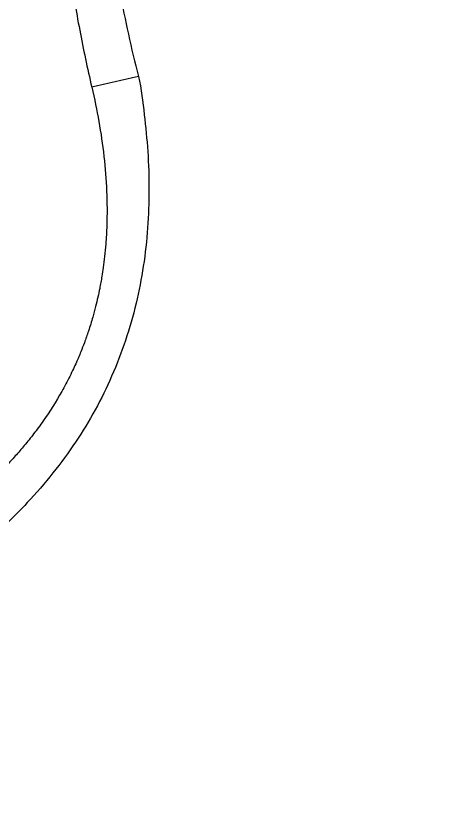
# Model space of a CAD drawing. Header units: millimetres. Extents: x 1145859089 to 1147511753, y -1047484727 to -1047247487.
# Drawn here: x 1146336173.5 to 1146336209.9, y -1047431354.8 to -1047431287.6 of the extents above; entities that cross this region are included whole.
import ezdxf
from ezdxf.xclip import XClip

# ---------------------------------------------------------------- set-up
doc = ezdxf.new("R2010")
doc.units = ezdxf.units.MM
doc.header["$LTSCALE"] = 100
doc.header["$MEASUREMENT"] = 0
doc.header["$XCLIPFRAME"] = 2
doc.layers.get('0').update_dxf_attribs({"linetype": 'CONTINUOUS'})
doc.layers.add('XREF', color=135, linetype='CONTINUOUS')
doc.layers.add('단지배치도$0$W240910', color=135, linetype='CONTINUOUS')

# ---------------------------------------------------------------- blocks, each defined once
blk = doc.blocks.new('단지배치도$0$zw$9902')
at = {"layer": '단지배치도$0$W240910'}
blk.add_arc((56404.253, -57219.78, 0), 12756.719, 322.5073299, 9.110085, dxfattribs=at)
at = {"layer": '단지배치도$0$W240910', "linetype": 'ByBlock', "ltscale": 20}
blk.add_arc((67572.535, -60203.523), 286.887, 102.53196, 103.34034, dxfattribs=at)
for points, knots in [([(67503.865, -59909.73), (67504.037, -59911.375), (67504.446, -59914.657), (67505.281, -59919.542), (67505.963, -59922.774), (67506.34, -59924.378)], [0, 0, 0, 0, 4.960436, 9.919328, 14.864038, 14.864038, 14.864038, 14.864038]), ([(67507.634, -59909.351), (67507.752, -59910.513), (67508.104, -59912.845), (67508.691, -59916.36), (67509.423, -59919.91), (67509.978, -59922.282), (67510.285, -59923.472)], [0, 0, 0, 0, 3.505723, 7.068542, 10.69142, 14.377221, 14.377221, 14.377221, 14.377221]), ([(67510.285, -59923.472), (67510.535, -59924.532), (67510.773, -59926.659), (67511.116, -59929.861), (67511.213, -59933.058), (67511.1, -59936.302), (67510.745, -59939.507), (67510.126, -59942.701), (67509.235, -59945.82), (67508.073, -59948.835), (67506.657, -59951.71), (67504.995, -59954.447), (67503.073, -59957.074), (67501.083, -59959.369), (67499.098, -59961.369), (67497.192, -59963.083), (67495.206, -59964.702), (67493.119, -59966.201), (67491.725, -59967.216), (67490.964, -59967.647)], [0, 0, 0, 0, 3.268622, 6.397637, 9.667075, 12.850977, 16.13086, 19.328305, 22.601473, 25.847972, 29.009985, 32.200779, 35.444395, 38.763751, 41.302653, 43.894769, 46.449524, 48.984567, 51.607261, 51.607261, 51.607261, 51.607261]), ([(67506.34, -59924.378), (67506.57, -59925.342), (67506.964, -59927.284), (67507.396, -59930.221), (67507.628, -59933.163), (67507.641, -59935.381), (67507.573, -59936.87), (67507.515, -59937.739), (67507.428, -59938.666), (67507.315, -59939.575), (67507.204, -59940.31), (67507.103, -59940.897), (67506.992, -59941.482), (67506.849, -59942.162), (67506.657, -59942.971), (67506.399, -59943.934), (67506.084, -59944.957), (67505.741, -59945.934), (67505.453, -59946.676), (67505.226, -59947.226), (67505.017, -59947.706), (67504.773, -59948.24), (67504.372, -59949.068), (67503.573, -59950.574), (67502.546, -59952.2), (67501.445, -59953.697), (67500.654, -59954.684), (67499.887, -59955.57), (67499.155, -59956.362), (67498.494, -59957.036), (67497.87, -59957.642), (67497.246, -59958.222), (67496.53, -59958.858), (67495.761, -59959.506), (67495.014, -59960.105), (67494.191, -59960.736), (67493.198, -59961.46), (67491.932, -59962.323), (67490.497, -59963.236), (67489.481, -59963.831), (67488.951, -59964.135)], [0, 0, 0, 0, 2.972308, 5.940877, 8.901705, 11.818447, 12.587247, 13.373265, 14.43024, 15.37964, 16.122682, 16.660142, 17.166141, 17.909976, 18.741607, 19.660745, 20.901374, 21.95333, 22.765542, 23.288653, 23.73983, 24.333963, 25.050906, 26.498161, 29.448916, 30.806994, 32.071979, 33.243608, 34.321472, 35.305093, 36.07715, 36.929226, 37.861586, 38.950552, 39.945245, 40.733721, 42.061928, 43.630184, 45.330349, 47.162667, 47.162667, 47.162667, 47.162667])]:
    blk.add_open_spline(points, degree=3, knots=knots, dxfattribs=at)
blk = doc.blocks.new('단지배치도')
blk.add_blockref('단지배치도$0$zw$9902', (141034.193, 142437.157))

msp = doc.modelspace()

# ---------------------------------------------------------------- block references
at = {"layer": 'XREF'}
ref = msp.add_blockref('단지배치도', (1146127639.433663, -1047513806.462535), dxfattribs=at)
XClip(ref).set_block_clipping_path([(72982.4064819524, 34919.7593965298), (360382.4067475507, 255319.7593436697)])

doc.saveas('drawing.dxf')
